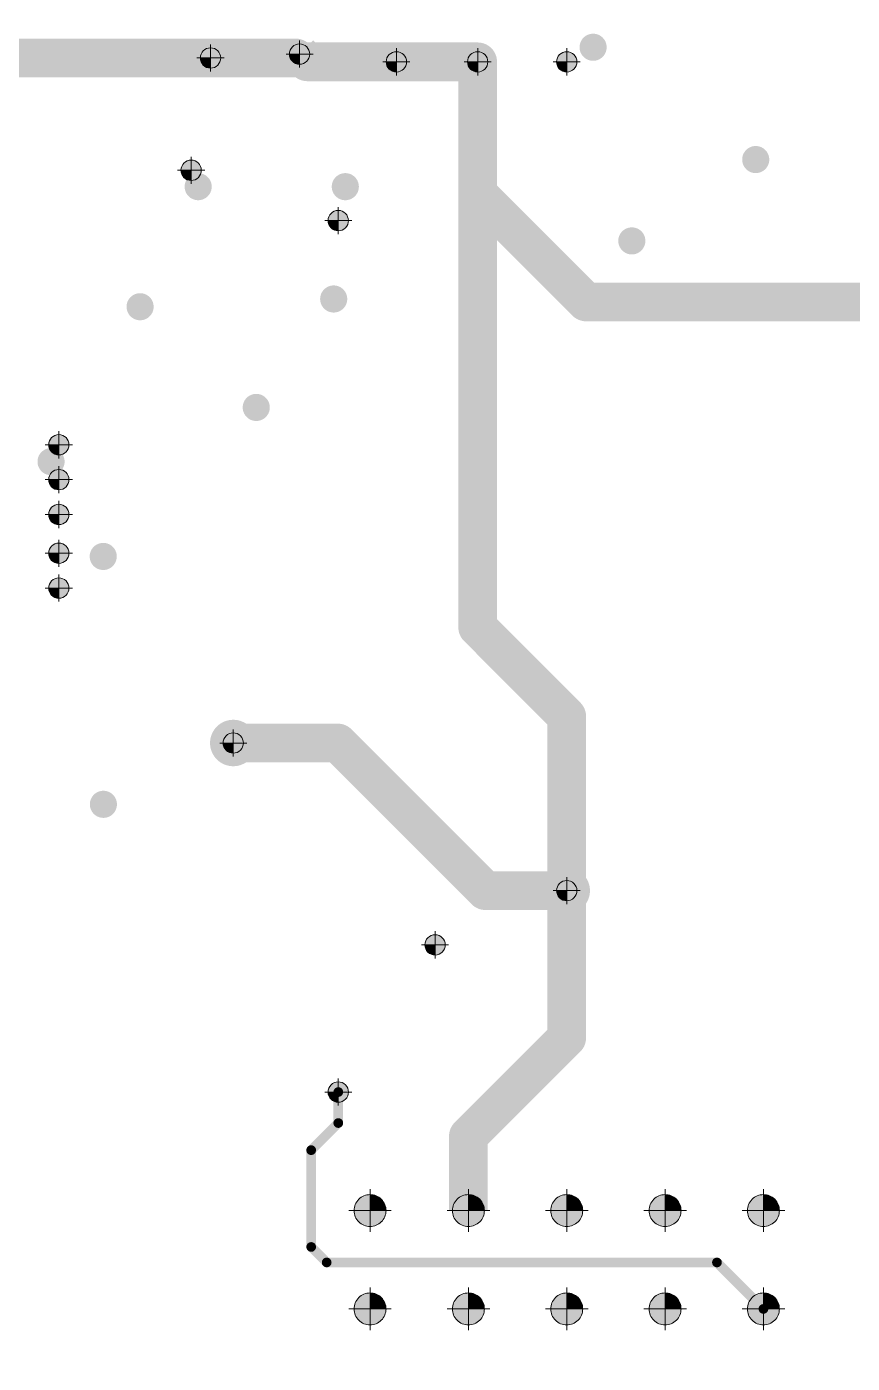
# Model space of a CAD drawing. Header units: millimetres. Extents: x 1557 to 2774, y 1107 to 1474.
# Drawn here: x 2187.36 to 2208.68, y 1337.79 to 1372.3 of the extents above; entities that cross this region are included whole.
import ezdxf

# ---------------------------------------------------------------- set-up
doc = ezdxf.new("R2010")
doc.units = ezdxf.units.MM
for name, color, linetype in [('Mechanical13', 56, 'Continuous'), ('MidLayer1', 16, 'Continuous'), ('PDF _Геометрия', 7, 'Continuous'), ('PDF _Сплошная заливка', 7, 'Continuous'), ('ViaHoleLayer', 16, 'Continuous')]:
    doc.layers.add(name, color=color, linetype=linetype)

msp = doc.modelspace()

# ---------------------------------------------------------------- hatches: boundary and pattern name
at = {"layer": 'PDF _Сплошная заливка', "true_color": 0xf5f5f5}
h = msp.add_hatch(color=7, dxfattribs=at)
h.dxf.hatch_style = 1
h.paths.add_polyline_path([(2163.067944264522, 1406.194676906658), (2162.805476962349, 1406.194676906658), (2162.805476962349, 1405.932209604553, 0.4143145161782934)])
h.paths.add_polyline_path([(2162.805476962349, 1406.457144208809), (2162.805476962349, 1406.194676906658), (2163.067944264522, 1406.194676906658, 0.4143145161453508)])
h.paths.add_polyline_path([(2162.805476962349, 1406.457144208809, 0.4143145159939858), (2162.543009660175, 1406.194676906658), (2162.805476962349, 1406.194676906658)])
h.paths.add_polyline_path([(2171.205488967582, 1407.85697228984, 0.4143145162007099), (2170.943021665394, 1407.594504987663), (2171.205488967582, 1407.594504987663)])
h.paths.add_polyline_path([(2171.205488967582, 1407.85697228984), (2171.205488967582, 1407.594504987663), (2171.467956269756, 1407.594504987663, 0.414314515925784)])
h.paths.add_polyline_path([(2171.467956269756, 1407.594504987663), (2171.205488967582, 1407.594504987663), (2171.205488967582, 1407.332037685514, 0.4143145159641667)])
h.paths.add_polyline_path([(2182.305668621715, 1408.45725406), (2182.305668621715, 1408.194433979137), (2182.568135923889, 1408.194433979137, 0.4140361066713306)])
h.paths.add_polyline_path([(2182.305668621715, 1408.45725406, 0.4140361064556106), (2182.043201319578, 1408.194433979137), (2182.305668621715, 1408.194433979137)])
h.paths.add_polyline_path([(2182.568135923889, 1408.194433979137), (2182.305668621715, 1408.194433979137), (2182.305668621715, 1407.931966676934, 0.4143145161188053)])
h.paths.add_polyline_path([(2191.205567948411, 1381.257063743069, 0.4143145160073847), (2190.943100646215, 1380.994596440866), (2191.205567948411, 1380.994596440866)])
h.paths.add_polyline_path([(2191.205567948411, 1381.257063743069), (2191.205567948411, 1380.994596440866), (2191.468035250577, 1380.994596440866, 0.4143145162440775)])
h.paths.add_polyline_path([(2191.468035250577, 1380.994596440866), (2191.205567948411, 1380.994596440866), (2191.205567948411, 1380.732129138681, 0.4143145161385547)])
h.paths.add_polyline_path([(2189.805742336852, 1380.657142512746, 0.414314516295859), (2189.543275034656, 1380.394675210528), (2189.805742336852, 1380.394675210528)])
h.paths.add_polyline_path([(2189.805742336852, 1380.657142512746), (2189.805742336852, 1380.394675210528), (2190.068209639026, 1380.394675210528, 0.4143145162657374)])
h.paths.add_polyline_path([(2190.068209639026, 1380.394675210528), (2189.805742336852, 1380.394675210528), (2189.805742336852, 1380.131855129746, 0.4140361063894542)])
h.paths.add_polyline_path([(2188.368169411682, 1380.99459538253), (2188.105702109523, 1380.99459538253), (2188.105702109523, 1380.732128080408, 0.4143145160152931)])
h.paths.add_polyline_path([(2188.105702109523, 1381.257062684744), (2188.105702109523, 1380.99459538253), (2188.368169411682, 1380.99459538253, 0.4143145162635712)])
h.paths.add_polyline_path([(2188.105702109523, 1381.257062684744, 0.4143145159817456), (2187.843234807371, 1380.99459538253), (2188.105702109523, 1380.99459538253)])
h.paths.add_polyline_path([(2184.768063472687, 1379.394434899797), (2184.505596170527, 1379.394434899797), (2184.505596170527, 1379.131967597584, 0.4143145160571014)])
h.paths.add_polyline_path([(2184.505596170527, 1379.656902201989), (2184.505596170527, 1379.394434899797), (2184.768063472687, 1379.394434899797, 0.4143145160438534)])
h.paths.add_polyline_path([(2184.505596170527, 1379.656902201989, 0.4143145163166619), (2184.243128868332, 1379.394434899797), (2184.505596170527, 1379.394434899797)])
h.paths.add_polyline_path([(2184.805810786312, 1381.306968161056), (2184.805810786312, 1381.044500858915), (2185.068278088471, 1381.044500858915, 0.4143145161126098)])
h.paths.add_polyline_path([(2184.805810786312, 1381.306968161056, 0.4140361066578205), (2184.54299070547, 1381.044500858915), (2184.805810786312, 1381.044500858915)])
h.paths.add_polyline_path([(2185.068278088471, 1381.044500858915), (2184.805810786312, 1381.044500858915), (2184.805810786312, 1380.782033556869, 0.4143145159523798)])
h.paths.add_polyline_path([(2184.605785301994, 1382.75704920543), (2184.605785301994, 1382.494581903267), (2184.868252604168, 1382.494581903267, 0.4143145160363984)])
h.paths.add_polyline_path([(2184.605785301994, 1382.75704920543, 0.4143145162213095), (2184.343317999923, 1382.494581903267), (2184.605785301994, 1382.494581903267)])
h.paths.add_polyline_path([(2184.868252604168, 1382.494581903267), (2184.605785301994, 1382.494581903267), (2184.605785301994, 1382.232114601104, 0.4143145161191581)])
h.paths.add_polyline_path([(2184.405759817684, 1386.356961116175), (2184.405759817684, 1386.094493814012), (2184.668227119851, 1386.094493814012, 0.4143145159719741)])
h.paths.add_polyline_path([(2184.405759817684, 1386.356961116175, 0.4143145162208565), (2184.143292515525, 1386.094493814012), (2184.405759817684, 1386.094493814012)])
h.paths.add_polyline_path([(2184.668227119851, 1386.094493814012), (2184.405759817684, 1386.094493814012), (2184.405759817684, 1385.832026511915, 0.414314516152352)])
h.paths.add_polyline_path([(2182.805555943185, 1387.357192254702, 0.4140361065096199), (2182.543088641033, 1387.094372173861), (2182.805555943185, 1387.094372173861)])
h.paths.add_polyline_path([(2182.805555943185, 1387.357192254702), (2182.805555943185, 1387.094372173861), (2183.068023245344, 1387.094372173861, 0.4140361064194982)])
h.paths.add_polyline_path([(2183.068023245344, 1387.094372173861), (2182.805555943185, 1387.094372173861), (2182.805555943185, 1386.831904871683, 0.4138105735769094)])
h.paths.add_polyline_path([(2181.868223118102, 1384.994451369976), (2181.605755815943, 1384.994451369976), (2181.605755815943, 1384.731984067824, 0.4143145162915272)])
h.paths.add_polyline_path([(2181.605755815943, 1385.256918672143), (2181.605755815943, 1384.994451369976), (2181.868223118102, 1384.994451369976, 0.4143145162286138)])
h.paths.add_polyline_path([(2181.605755815943, 1385.256918672143, 0.4143145162399471), (2181.343288513805, 1384.994451369976), (2181.605755815943, 1384.994451369976)])
h.paths.add_polyline_path([(2179.955810154333, 1384.306951080386), (2179.955810154333, 1384.044483778194), (2180.218277456499, 1384.044483778194, 0.4138105734341527)])
h.paths.add_polyline_path([(2179.955810154333, 1384.306951080386, 0.4140361064449816), (2179.692990073477, 1384.044483778194), (2179.955810154333, 1384.044483778194)])
h.paths.add_polyline_path([(2180.218277456499, 1384.044483778194), (2179.955810154333, 1384.044483778194), (2179.955810154333, 1383.782016475998, 0.4138105735737928)])
h.paths.add_polyline_path([(2178.668168147733, 1387.994439933706), (2178.405700845574, 1387.994439933706), (2178.405700845574, 1387.731972631551, 0.4143145160474299)])
h.paths.add_polyline_path([(2178.405700845574, 1388.256907235807), (2178.405700845574, 1387.994439933706), (2178.668168147733, 1387.994439933706, 0.4143145160530207)])
h.paths.add_polyline_path([(2178.405700845574, 1388.256907235807, 0.4143145161103427), (2178.1432335434, 1387.994439933706), (2178.405700845574, 1387.994439933706)])
h.paths.add_polyline_path([(2176.068189630308, 1386.294468850982), (2175.805722328148, 1386.294468850982), (2175.805722328148, 1386.032001548826, 0.4143145161012762)])
h.paths.add_polyline_path([(2175.805722328148, 1386.556936153137), (2175.805722328148, 1386.294468850982), (2176.068189630308, 1386.294468850982, 0.414314515917926)])
h.paths.add_polyline_path([(2175.805722328148, 1386.556936153137, 0.4143145161406156), (2175.543255025895, 1386.294468850982), (2175.805722328148, 1386.294468850982)])
h.paths.add_polyline_path([(2175.805722328148, 1385.656873685002, 0.4143145162124949), (2175.543255025924, 1385.394406382809), (2175.805722328148, 1385.394406382809)])
h.paths.add_polyline_path([(2175.805722328148, 1385.656873685002), (2175.805722328148, 1385.394406382809), (2176.068189630308, 1385.394406382809, 0.4143145159898055)])
h.paths.add_polyline_path([(2176.068189630308, 1385.394406382809), (2175.805722328148, 1385.394406382809), (2175.805722328148, 1385.131939080577, 0.4143145162918798)])
h.paths.add_polyline_path([(2176.068189630308, 1384.494691401595), (2175.805722328148, 1384.494691401595), (2175.805722328148, 1384.231871320787, 0.4140361064744309)])
h.paths.add_polyline_path([(2175.805722328148, 1384.757158703787), (2175.805722328148, 1384.494691401595), (2176.068189630308, 1384.494691401595, 0.4138105736383851)])
h.paths.add_polyline_path([(2175.805722328148, 1384.757158703787, 0.4138105736728677), (2175.543255025997, 1384.494691401595), (2175.805722328148, 1384.494691401595)])
h.paths.add_polyline_path([(2176.068189630308, 1383.594623994528), (2175.805722328148, 1383.594623994528), (2175.805722328148, 1383.332156692358, 0.4143145161516976)])
h.paths.add_polyline_path([(2175.805722328148, 1383.857091296695), (2175.805722328148, 1383.594623994528), (2176.068189630308, 1383.594623994528, 0.4143145161872592)])
h.paths.add_polyline_path([(2175.805722328148, 1383.857091296695, 0.4143145162217128), (2175.543255025975, 1383.594623994528), (2175.805722328148, 1383.594623994528)])
h.paths.add_polyline_path([(2192.367973540667, 1371.494278465957), (2192.105506238508, 1371.494278465957), (2192.105506238508, 1371.231811163742, 0.4143145159431113)])
h.paths.add_polyline_path([(2192.105506238508, 1371.756745768141), (2192.105506238508, 1371.494278465957), (2192.367973540667, 1371.494278465957, 0.4143145161639881)])
h.paths.add_polyline_path([(2192.105506238508, 1371.756745768141, 0.4143145160537259), (2191.843038936334, 1371.494278465957), (2192.105506238508, 1371.494278465957)])
h.paths.add_polyline_path([(2194.40562291878, 1371.857159266749, 0.4140361066051746), (2194.143155616606, 1371.59433918601), (2194.40562291878, 1371.59433918601)])
h.paths.add_polyline_path([(2194.40562291878, 1371.857159266749), (2194.40562291878, 1371.59433918601), (2194.668090220946, 1371.59433918601, 0.4140361065116345)])
h.paths.add_polyline_path([(2194.668090220946, 1371.59433918601), (2194.40562291878, 1371.59433918601), (2194.40562291878, 1371.331871883927, 0.4138105736144621)])
h.paths.add_polyline_path([(2199.005856279338, 1371.656836742837), (2199.005856279338, 1371.394369440721), (2199.268323581497, 1371.394369440721, 0.4138105736229028)])
h.paths.add_polyline_path([(2199.005856279338, 1371.656836742837, 0.4140361065574474), (2198.743036198542, 1371.394369440721), (2199.005856279338, 1371.394369440721)])
h.paths.add_polyline_path([(2199.268323581497, 1371.394369440721), (2199.005856279338, 1371.394369440721), (2199.005856279338, 1371.131902138548, 0.4138105737494737)])
h.paths.add_polyline_path([(2186.705523719326, 1366.257131154939, 0.4140361065414498), (2186.443056417174, 1365.994311074138), (2186.705523719326, 1365.994311074138)])
h.paths.add_polyline_path([(2186.705523719326, 1366.257131154939), (2186.705523719326, 1365.994311074138), (2186.9679910215, 1365.994311074138, 0.4140361063449201)])
h.paths.add_polyline_path([(2186.9679910215, 1365.994311074138), (2186.705523719326, 1365.994311074138), (2186.705523719326, 1365.731843771942, 0.413810573930181)])
h.paths.add_polyline_path([(2200.205656406581, 1380.657139690522), (2200.205656406581, 1380.394672388297), (2200.468123708754, 1380.394672388297, 0.4143145162374789)])
h.paths.add_polyline_path([(2200.205656406581, 1380.657139690522, 0.414314516018718), (2199.943189104407, 1380.394672388297), (2200.205656406581, 1380.394672388297)])
h.paths.add_polyline_path([(2200.468123708754, 1380.394672388297), (2200.205656406581, 1380.394672388297), (2200.205656406581, 1380.131852307481, 0.4140361064201334)])
h.paths.add_polyline_path([(2196.405524983275, 1380.356991044252, 0.4138105737003637), (2196.143057681145, 1380.094523742118), (2196.405524983275, 1380.094523742118)])
h.paths.add_polyline_path([(2196.405524983275, 1380.356991044252), (2196.405524983275, 1380.094523742118), (2196.668345064073, 1380.094523742118, 0.4140361067285753)])
h.paths.add_polyline_path([(2196.668345064073, 1380.094523742118), (2196.405524983275, 1380.094523742118), (2196.405524983275, 1379.83205643997, 0.414036106303966)])
h.paths.add_polyline_path([(2203.005660408323, 1380.456773774853, 0.4143145162670892), (2202.743193106215, 1380.194306472603), (2203.005660408323, 1380.194306472603)])
h.paths.add_polyline_path([(2203.005660408323, 1380.456773774853), (2203.005660408323, 1380.194306472603), (2203.268480489121, 1380.194306472603, 0.4140361066303627)])
h.paths.add_polyline_path([(2203.268480489121, 1380.194306472603), (2203.005660408323, 1380.194306472603), (2203.005660408323, 1379.931839170396, 0.414036106719437)])
h.paths.add_polyline_path([(2203.668178679109, 1381.59448697946), (2203.40571137695, 1381.59448697946), (2203.40571137695, 1381.331666898627, 0.4140361065130878)])
h.paths.add_polyline_path([(2203.40571137695, 1381.856954281616), (2203.40571137695, 1381.59448697946), (2203.668178679109, 1381.59448697946, 0.4143145162466969)])
h.paths.add_polyline_path([(2203.40571137695, 1381.856954281616, 0.4143145161581951), (2203.143244074783, 1381.59448697946), (2203.40571137695, 1381.59448697946)])
h.paths.add_polyline_path([(2205.00591525145, 1381.656974658578, 0.4140361065888485), (2204.743447949239, 1381.39415457774), (2205.00591525145, 1381.39415457774)])
h.paths.add_polyline_path([(2205.00591525145, 1381.656974658578), (2205.00591525145, 1381.39415457774), (2205.268382553609, 1381.39415457774, 0.4140361064654579)])
h.paths.add_polyline_path([(2205.268382553609, 1381.39415457774), (2205.00591525145, 1381.39415457774), (2205.00591525145, 1381.131687275628, 0.4138105737836125)])
h.paths.add_polyline_path([(2206.355646297268, 1380.806856119704, 0.4143145161069174), (2206.093178995153, 1380.544388817464), (2206.355646297268, 1380.544388817464)])
h.paths.add_polyline_path([(2206.355646297268, 1380.806856119704), (2206.355646297268, 1380.544388817464), (2206.618113599435, 1380.544388817464, 0.4143145160450619)])
h.paths.add_polyline_path([(2206.618113599435, 1380.544388817464), (2206.355646297268, 1380.544388817464), (2206.355646297268, 1380.281921515349, 0.4143145161314987)])
h.paths.add_polyline_path([(2207.10530089015, 1379.556817140236, 0.4138105737350976), (2206.842833587999, 1379.294349838022), (2207.10530089015, 1379.294349838022)])
h.paths.add_polyline_path([(2207.10530089015, 1379.556817140236), (2207.10530089015, 1379.294349838022), (2207.368120970948, 1379.294349838022, 0.4140361065355619)])
h.paths.add_polyline_path([(2207.368120970948, 1379.294349838022), (2207.10530089015, 1379.294349838022), (2207.10530089015, 1379.031882535866, 0.4140361066992561)])
h.paths.add_polyline_path([(2208.468084745346, 1374.494505508051), (2208.20561744318, 1374.494505508051), (2208.20561744318, 1374.232038205877, 0.4143145161691765)])
h.paths.add_polyline_path([(2208.20561744318, 1374.756972810191), (2208.20561744318, 1374.494505508051), (2208.468084745346, 1374.494505508051, 0.4143145161299412)])
h.paths.add_polyline_path([(2208.20561744318, 1374.756972810191, 0.4143145161493297), (2207.943150141043, 1374.494505508051), (2208.20561744318, 1374.494505508051)])
h.paths.add_polyline_path([(2206.405740862994, 1374.956947494426, 0.4143145162615562), (2206.143273560915, 1374.694480192241), (2206.405740862994, 1374.694480192241)])
h.paths.add_polyline_path([(2206.405740862994, 1374.956947494426), (2206.405740862994, 1374.694480192241), (2206.668208165168, 1374.694480192241, 0.4143145162270018)])
h.paths.add_polyline_path([(2206.668208165168, 1374.694480192241), (2206.405740862994, 1374.694480192241), (2206.405740862994, 1374.43201289014, 0.4143145161652975)])
h.paths.add_polyline_path([(2204.555769717083, 1374.907046956881), (2204.555769717083, 1374.644579654751), (2204.818237019249, 1374.644579654751, 0.4143145161469626)])
h.paths.add_polyline_path([(2204.555769717083, 1374.907046956881, 0.4143145160874237), (2204.293302414828, 1374.644579654751), (2204.555769717083, 1374.644579654751)])
h.paths.add_polyline_path([(2204.818237019249, 1374.644579654751), (2204.555769717083, 1374.644579654751), (2204.555769717083, 1374.382112352548, 0.4143145162862383)])
h.paths.add_polyline_path([(2212.168379815816, 1374.29453082386), (2211.905559735019, 1374.29453082386), (2211.905559735019, 1374.032063521744, 0.4140361066499366)])
h.paths.add_polyline_path([(2211.905559735019, 1374.556998126019), (2211.905559735019, 1374.29453082386), (2212.168379815816, 1374.29453082386, 0.4140361063217318)])
h.paths.add_polyline_path([(2211.905559735019, 1374.556998126019, 0.4138105737451508), (2211.643092432889, 1374.29453082386), (2211.905559735019, 1374.29453082386)])
h.paths.add_polyline_path([(2216.368209429111, 1374.894450995865), (2216.105742126944, 1374.894450995865), (2216.105742126944, 1374.631983693742, 0.414314516135327)])
h.paths.add_polyline_path([(2216.105742126944, 1375.156918298072), (2216.105742126944, 1374.894450995865), (2216.368209429111, 1374.894450995865, 0.4143145160675783)])
h.paths.add_polyline_path([(2216.105742126944, 1375.156918298072, 0.4143145160498977), (2215.843274824771, 1374.894450995865), (2216.105742126944, 1374.894450995865)])
h.paths.add_polyline_path([(2223.305601226304, 1376.256965680966, 0.4143145161541151), (2223.043133924181, 1375.9944983788), (2223.305601226304, 1375.9944983788)])
h.paths.add_polyline_path([(2223.305601226304, 1376.256965680966), (2223.305601226304, 1375.9944983788), (2223.568421307102, 1375.9944983788, 0.4140361064908767)])
h.paths.add_polyline_path([(2223.568421307102, 1375.9944983788), (2223.305601226304, 1375.9944983788), (2223.305601226304, 1375.73203107667, 0.4140361065225919)])
h.paths.add_polyline_path([(2206.205715378692, 1394.756903976841, 0.4143145160803721), (2205.94324807646, 1394.494436674624), (2206.205715378692, 1394.494436674624)])
h.paths.add_polyline_path([(2206.205715378692, 1394.756903976841), (2206.205715378692, 1394.494436674624), (2206.468182680851, 1394.494436674624, 0.414314516202723)])
h.paths.add_polyline_path([(2206.468182680851, 1394.494436674624), (2206.205715378692, 1394.494436674624), (2206.205715378692, 1394.231969372436, 0.4143145162069038)])
h.paths.add_polyline_path([(2205.105751604293, 1393.057025674867, 0.4143145160824371), (2204.843284302083, 1392.794558372682), (2205.105751604293, 1392.794558372682)])
h.paths.add_polyline_path([(2205.105751604293, 1393.057025674867), (2205.105751604293, 1392.794558372682), (2205.368218906452, 1392.794558372682, 0.4143145161237918)])
h.paths.add_polyline_path([(2205.368218906452, 1392.794558372682), (2205.105751604293, 1392.794558372682), (2205.105751604293, 1392.532091070531, 0.4143145161027872)])
h.paths.add_polyline_path([(2205.768269875079, 1391.294567971379), (2205.505802572919, 1391.294567971379), (2205.505802572919, 1391.032100669242, 0.4143145163138917)])
h.paths.add_polyline_path([(2205.505802572919, 1391.557035273454), (2205.505802572919, 1391.294567971379), (2205.768269875079, 1391.294567971379, 0.4143145161951678)])
h.paths.add_polyline_path([(2205.505802572919, 1391.557035273454, 0.4143145160074351), (2205.243335270775, 1391.294567971379), (2205.505802572919, 1391.294567971379)])
h.paths.add_polyline_path([(2205.605638925756, 1389.356956029962, 0.4143145162250879), (2205.343171623553, 1389.094488727762), (2205.605638925756, 1389.094488727762)])
h.paths.add_polyline_path([(2205.605638925756, 1389.356956029962), (2205.605638925756, 1389.094488727762), (2205.868106227922, 1389.094488727762, 0.4143145160127746)])
h.paths.add_polyline_path([(2205.868106227922, 1389.094488727762), (2205.605638925756, 1389.094488727762), (2205.605638925756, 1388.832021425537, 0.4143145162824681)])
h.paths.add_polyline_path([(2205.505802572919, 1387.156871494587, 0.4143145162671977), (2205.243335270753, 1386.894404192465), (2205.505802572919, 1386.894404192465)])
h.paths.add_polyline_path([(2205.505802572919, 1387.156871494587), (2205.505802572919, 1386.894404192465), (2205.768269875079, 1386.894404192465, 0.4143145162665936)])
h.paths.add_polyline_path([(2205.768269875079, 1386.894404192465), (2205.505802572919, 1386.894404192465), (2205.505802572919, 1386.631936890251, 0.414314516106313)])
h.paths.add_polyline_path([(2206.405740862994, 1384.757165053818, 0.4138105734832128), (2206.143273560871, 1384.494697751607), (2206.405740862994, 1384.494697751607)])
h.paths.add_polyline_path([(2206.405740862994, 1384.757165053818), (2206.405740862994, 1384.494697751607), (2206.668208165168, 1384.494697751607, 0.4138105736366761)])
h.paths.add_polyline_path([(2206.668208165168, 1384.494697751607), (2206.405740862994, 1384.494697751607), (2206.405740862994, 1384.231877670741, 0.4140361065884645)])
h.paths.add_polyline_path([(2200.968363808841, 1404.49471041005), (2200.705543728043, 1404.49471041005), (2200.705543728043, 1404.232243108, 0.4140361062471906)])
h.paths.add_polyline_path([(2200.705543728043, 1404.757177712213), (2200.705543728043, 1404.49471041005), (2200.968363808841, 1404.49471041005, 0.4140361069679717)])
h.paths.add_polyline_path([(2200.705543728043, 1404.757177712213, 0.4143145161756234), (2200.443076425804, 1404.49471041005), (2200.705543728043, 1404.49471041005)])
h.paths.add_polyline_path([(2206.798383480366, 1339.194422198691), (2206.385632480985, 1339.194422198691), (2206.385632480985, 1338.782023977937, 0.4142795420006267)])
h.paths.add_polyline_path([(2206.385632480985, 1339.194422198691), (2205.973234260227, 1339.194422198691, 0.4144568005956653), (2206.385632480985, 1338.782023977937)])
h.paths.add_polyline_path([(2206.385632480985, 1339.606820419426, 0.4144568006233478), (2205.973234260227, 1339.194422198691), (2206.385632480985, 1339.194422198691)])
h.paths.add_polyline_path([(2206.798383480366, 1341.734428348693), (2206.385632480985, 1341.734428348693), (2206.385632480985, 1341.322030127939, 0.4142795419835161)])
h.paths.add_polyline_path([(2206.385632480985, 1341.734428348693), (2205.97323426022, 1341.734428348693, 0.4144568008033954), (2206.385632480985, 1341.322030127939)])
h.paths.add_polyline_path([(2206.385632480985, 1342.146826569432, 0.4144568006801236), (2205.97323426022, 1341.734428348693), (2206.385632480985, 1341.734428348693)])
h.paths.add_polyline_path([(2204.258377330352, 1341.734428348693), (2203.845626330986, 1341.734428348693), (2203.845626330986, 1341.322030127958, 0.4142795421205959)])
h.paths.add_polyline_path([(2203.845626330986, 1341.734428348693), (2203.433228110243, 1341.734428348693, 0.4144568006438129), (2203.845626330986, 1341.322030127958)])
h.paths.add_polyline_path([(2203.845626330986, 1342.146826569462, 0.4144568007462985), (2203.433228110243, 1341.734428348693), (2203.845626330986, 1341.734428348693)])
h.paths.add_polyline_path([(2203.845626330986, 1339.194422198691), (2203.433228110243, 1339.194422198691, 0.4144568007016798), (2203.845626330986, 1338.782023977933)])
h.paths.add_polyline_path([(2203.845626330986, 1339.606820419412, 0.4144568007292013), (2203.433228110243, 1339.194422198691), (2203.845626330986, 1339.194422198691)])
h.paths.add_polyline_path([(2204.258377330352, 1339.194422198691), (2203.845626330986, 1339.194422198691), (2203.845626330986, 1338.782023977933, 0.414279542061594)])
h.paths.add_polyline_path([(2201.718371180354, 1339.194422198691), (2201.30562018098, 1339.194422198691), (2201.30562018098, 1338.782023977948, 0.4142795420499978)])
h.paths.add_polyline_path([(2201.30562018098, 1339.194422198691), (2200.893221960267, 1339.194422198691, 0.4144568007394983), (2201.30562018098, 1338.782023977948)])
h.paths.add_polyline_path([(2201.30562018098, 1339.606820419441, 0.414456800690645), (2200.893221960267, 1339.194422198691), (2201.30562018098, 1339.194422198691)])
h.paths.add_polyline_path([(2201.30562018098, 1342.146826569421, 0.4144568005950555), (2200.893221960245, 1341.734428348693), (2201.30562018098, 1341.734428348693)])
h.paths.add_polyline_path([(2201.30562018098, 1341.734428348693), (2200.893221960245, 1341.734428348693, 0.4144568006419522), (2201.30562018098, 1341.322030127954)])
h.paths.add_polyline_path([(2201.718371180354, 1341.734428348693), (2201.30562018098, 1341.734428348693), (2201.30562018098, 1341.322030127954, 0.4142795419526963)])
h.paths.add_polyline_path([(2198.765614030981, 1342.146826569421, 0.4144568006308263), (2198.35321581026, 1341.734428348693), (2198.765614030981, 1341.734428348693)])
h.paths.add_polyline_path([(2198.765614030981, 1341.734428348693), (2198.35321581026, 1341.734428348693, 0.4144568007541255), (2198.765614030981, 1341.322030127899)])
h.paths.add_polyline_path([(2199.178365030355, 1341.734428348693), (2198.765614030981, 1341.734428348693), (2198.765614030981, 1341.322030127899, 0.4142795420692323)])
h.paths.add_polyline_path([(2196.638358880364, 1341.734428348693), (2196.225607880982, 1341.734428348693), (2196.225607880982, 1341.322030127965, 0.4142795419945077)])
h.paths.add_polyline_path([(2196.225607880982, 1341.734428348693), (2195.813209660283, 1341.734428348693, 0.4144568007119441), (2196.225607880982, 1341.322030127965)])
h.paths.add_polyline_path([(2196.225607880982, 1342.146826569436, 0.414456800741166), (2195.813209660283, 1341.734428348693), (2196.225607880982, 1341.734428348693)])
h.paths.add_polyline_path([(2196.225607880982, 1339.606820419412, 0.4144568007605728), (2195.813209660261, 1339.194422198691), (2196.225607880982, 1339.194422198691)])
h.paths.add_polyline_path([(2196.225607880982, 1339.194422198691), (2195.813209660261, 1339.194422198691, 0.414456800656772), (2196.225607880982, 1338.782023977955)])
h.paths.add_polyline_path([(2196.638358880364, 1339.194422198691), (2196.225607880982, 1339.194422198691), (2196.225607880982, 1338.782023977955, 0.4142795420919418)])
h.paths.add_polyline_path([(2198.765614030981, 1339.606820419433, 0.4144568007266672), (2198.353215810274, 1339.194422198691), (2198.765614030981, 1339.194422198691)])
h.paths.add_polyline_path([(2198.765614030981, 1339.194422198691), (2198.353215810274, 1339.194422198691, 0.4144568006990811), (2198.765614030981, 1338.782023977984)])
h.paths.add_polyline_path([(2199.178365030355, 1339.194422198691), (2198.765614030981, 1339.194422198691), (2198.765614030981, 1338.782023977984, 0.4142795420141573)])
h.paths.add_polyline_path([(2195.668217642517, 1344.794449252227), (2195.405750340343, 1344.794449252227), (2195.405750340343, 1344.531981950039, 0.4143145160615337)])
h.paths.add_polyline_path([(2195.405750340343, 1345.056916554357), (2195.405750340343, 1344.794449252227), (2195.668217642517, 1344.794449252227, 0.4143145161433357)])
h.paths.add_polyline_path([(2201.30562018098, 1350.256978717296), (2201.30562018098, 1349.994511415122), (2201.568087483154, 1349.994511415122, 0.4143145161467613)])
h.paths.add_polyline_path([(2201.30562018098, 1350.256978717296, 0.4143145162060978), (2201.043152878836, 1349.994511415122), (2201.30562018098, 1349.994511415122)])
h.paths.add_polyline_path([(2201.568087483154, 1349.994511415122), (2201.30562018098, 1349.994511415122), (2201.30562018098, 1349.732044112974, 0.4143145162157693)])
h = msp.add_hatch(color=7, dxfattribs=at)
h.dxf.hatch_style = 1
h.paths.add_polyline_path([(2149.030882499456, 1373.082208466241), (2149.030882499456, 1372.819741164134), (2149.293349801615, 1372.819741164134, 0.4143145163207423)])
h.paths.add_polyline_path([(2149.030882499456, 1373.082208466241, 0.4143145161265622), (2148.768415197283, 1372.819741164134), (2149.030882499456, 1372.819741164134)])
h.paths.add_polyline_path([(2149.293349801615, 1372.819741164134), (2149.030882499456, 1372.819741164134), (2149.030882499456, 1372.557273861934, 0.4143145160590657)])
h.paths.add_polyline_path([(2149.655653456625, 1360.507045124224, 0.414314516093015), (2149.393186154437, 1360.244577822021), (2149.655653456625, 1360.244577822021)])
h.paths.add_polyline_path([(2149.655653456625, 1360.507045124224), (2149.655653456625, 1360.244577822021), (2149.918120758799, 1360.244577822021, 0.4143145161842875)])
h.paths.add_polyline_path([(2149.918120758799, 1360.244577822021), (2149.655653456625, 1360.244577822021), (2149.655653456625, 1359.982110519851, 0.4143145163857711)])
h.paths.add_polyline_path([(2195.668217642517, 1344.794449252227), (2195.405750340343, 1344.794449252227), (2195.405750340343, 1344.531981950039, 0.4143145160615337)])
h.paths.add_polyline_path([(2195.405750340343, 1345.056916554357), (2195.405750340343, 1344.794449252227), (2195.668217642517, 1344.794449252227, 0.4143145161433357)])
h.paths.add_polyline_path([(2195.405750340343, 1345.056916554357, 0.414314516268759), (2195.143283038096, 1344.794449252227), (2195.405750340343, 1344.794449252227)])
h.paths.add_polyline_path([(2197.905539726301, 1348.85679856318), (2197.905539726301, 1348.594331261036), (2198.168359807099, 1348.594331261036, 0.4140361066835825)])
h.paths.add_polyline_path([(2197.905539726301, 1348.85679856318, 0.4143145160649083), (2197.643072424127, 1348.594331261036), (2197.905539726301, 1348.594331261036)])
h.paths.add_polyline_path([(2198.168359807099, 1348.594331261036), (2197.905539726301, 1348.594331261036), (2197.905539726301, 1348.331863958909, 0.4140361064541282)])
h.paths.add_polyline_path([(2183.905519717584, 1355.556863121836, 0.4143145161306927), (2183.643052415418, 1355.294395819706), (2183.905519717584, 1355.294395819706)])
h.paths.add_polyline_path([(2183.905519717584, 1355.556863121836), (2183.905519717584, 1355.294395819706), (2184.167987019758, 1355.294395819706, 0.4143145161734575)])
h.paths.add_polyline_path([(2184.167987019758, 1355.294395819706), (2183.905519717584, 1355.294395819706), (2183.905519717584, 1355.031928517514, 0.4143145162105729)])
h.paths.add_polyline_path([(2188.188252309389, 1358.069377233089, 0.4143145161485742), (2187.92578500715, 1357.806909930919), (2188.188252309389, 1357.806909930919)])
h.paths.add_polyline_path([(2188.188252309389, 1358.069377233089), (2188.188252309389, 1357.806909930919), (2188.450719611556, 1357.806909930919, 0.4143145161051547)])
h.paths.add_polyline_path([(2188.450719611556, 1357.806909930919), (2188.188252309389, 1357.806909930919), (2188.188252309389, 1357.544442628767, 0.4143145161885687)])
h.paths.add_polyline_path([(2188.188252309389, 1358.969439348424), (2188.188252309389, 1358.706619267678), (2188.450719611556, 1358.706619267678, 0.4140361065619598)])
h.paths.add_polyline_path([(2188.188252309389, 1358.969439348424, 0.4140361064174634), (2187.925785007172, 1358.706619267678), (2188.188252309389, 1358.706619267678)])
h.paths.add_polyline_path([(2188.450719611556, 1358.706619267678), (2188.188252309389, 1358.706619267678), (2188.188252309389, 1358.444151965515, 0.4138105735429293)])
h.paths.add_polyline_path([(2188.188252309389, 1359.969318061044), (2188.188252309389, 1359.70685075894), (2188.450719611556, 1359.70685075894, 0.4143145161783438)])
h.paths.add_polyline_path([(2188.188252309389, 1359.969318061044, 0.4143145162217633), (2187.92578500723, 1359.70685075894), (2188.188252309389, 1359.70685075894)])
h.paths.add_polyline_path([(2188.450719611556, 1359.70685075894), (2188.188252309389, 1359.70685075894), (2188.188252309389, 1359.444383456726, 0.4143145161153374)])
h.paths.add_polyline_path([(2188.450719611556, 1360.606918518785), (2188.188252309389, 1360.606918518785), (2188.188252309389, 1360.344451216586, 0.414314515956258)])
h.paths.add_polyline_path([(2188.188252309389, 1360.869385820984), (2188.188252309389, 1360.606918518785), (2188.450719611556, 1360.606918518785, 0.4143145159884453)])
h.paths.add_polyline_path([(2188.188252309389, 1360.869385820984, 0.4143145162200505), (2187.925785007252, 1360.606918518785), (2188.188252309389, 1360.606918518785)])
h.paths.add_polyline_path([(2188.188252309389, 1361.769453228041), (2188.188252309389, 1361.506633147221), (2188.450719611556, 1361.506633147221, 0.4140361065718626)])
h.paths.add_polyline_path([(2188.188252309389, 1361.769453228041, 0.4140361064274161), (2187.925785007237, 1361.506633147221), (2188.188252309389, 1361.506633147221)])
h.paths.add_polyline_path([(2188.450719611556, 1361.506633147221), (2188.188252309389, 1361.506633147221), (2188.188252309389, 1361.24416584504, 0.4138105736509514)])
h.paths.add_polyline_path([(2195.405750340343, 1367.557153574898, 0.4140361064968998), (2195.143283038257, 1367.294333494049), (2195.405750340343, 1367.294333494049)])
h.paths.add_polyline_path([(2195.405750340343, 1367.557153574898), (2195.405750340343, 1367.294333494049), (2195.668217642517, 1367.294333494049, 0.4140361065595201)])
h.paths.add_polyline_path([(2195.668217642517, 1367.294333494049), (2195.405750340343, 1367.294333494049), (2195.405750340343, 1367.03186619185, 0.4143145161846399)])
h.paths.add_polyline_path([(2191.605618917038, 1368.856823216131, 0.4143145162686585), (2191.3431516149, 1368.594355913953), (2191.605618917038, 1368.594355913953)])
h.paths.add_polyline_path([(2191.605618917038, 1368.856823216131), (2191.605618917038, 1368.594355913953), (2191.868086219204, 1368.594355913953, 0.4143145161915913)])
h.paths.add_polyline_path([(2191.868086219204, 1368.594355913953), (2191.605618917038, 1368.594355913953), (2191.605618917038, 1368.331888611783, 0.4143145161445449)])
h.paths.add_polyline_path([(2201.30562018098, 1371.656831803971, 0.4143145161573969), (2201.043152878791, 1371.394364501819), (2201.30562018098, 1371.394364501819)])
h.paths.add_polyline_path([(2201.30562018098, 1371.656831803971), (2201.30562018098, 1371.394364501819), (2201.568087483154, 1371.394364501819, 0.4143145161683705)])
h.paths.add_polyline_path([(2201.568087483154, 1371.394364501819), (2201.30562018098, 1371.394364501819), (2201.30562018098, 1371.131897199612, 0.4143145160762921)])
h.paths.add_polyline_path([(2196.905765083369, 1371.656831804004), (2196.905765083369, 1371.394364501819), (2197.168232385543, 1371.394364501819, 0.4143145161659526)])
h.paths.add_polyline_path([(2196.905765083369, 1371.656831804004, 0.4143145161846399), (2196.643297781136, 1371.394364501819), (2196.905765083369, 1371.394364501819)])
h.paths.add_polyline_path([(2197.168232385543, 1371.394364501819), (2196.905765083369, 1371.394364501819), (2196.905765083369, 1371.131897199652, 0.414314515956057)])
h.paths.add_polyline_path([(2190.405818789795, 1376.357128001283), (2190.405818789795, 1376.094660699099), (2190.668286091962, 1376.094660699099, 0.4143145161378957)])
h.paths.add_polyline_path([(2190.405818789795, 1376.357128001283, 0.4140361063350484), (2190.142998708976, 1376.094660699099), (2190.405818789795, 1376.094660699099)])
h.paths.add_polyline_path([(2190.668286091962, 1376.094660699099), (2190.405818789795, 1376.094660699099), (2190.405818789795, 1375.831840618217, 0.4140361065128136)])
h.paths.add_polyline_path([(2187.705651140896, 1376.957057345522), (2187.705651140896, 1376.694590043344), (2187.968118443056, 1376.694590043344, 0.4143145160524162)])
h.paths.add_polyline_path([(2187.705651140896, 1376.957057345522, 0.4143145160937204), (2187.443183838737, 1376.694590043344), (2187.705651140896, 1376.694590043344)])
h.paths.add_polyline_path([(2187.968118443056, 1376.694590043344), (2187.705651140896, 1376.694590043344), (2187.705651140896, 1376.432122741185, 0.4143145160915547)])
at = {"layer": 'PDF _Сплошная заливка', "transparency": 33554559}
for points in [[(2191.842968380602, 1371.494384299547, 0.4142588362651433), (2192.105470960645, 1371.231881719529), (2192.105470960645, 1371.231881719515), (2192.105470960645, 1371.231881719515), (2192.105470960645, 1371.494384299547), (2192.105470960645, 1371.494384299547)], [(2194.143190894476, 1371.594515575329, 0.4142588363798465), (2194.405693474511, 1371.332012995271), (2194.405693474511, 1371.332012995296), (2194.405693474511, 1371.332012995296), (2194.405693474511, 1371.594515575329), (2194.405693474511, 1371.594515575329)], [(2196.643191947615, 1371.394505613272, 0.1988478172735204), (2196.720062411482, 1371.208873497106), (2196.720062411511, 1371.208873497143, 0.1988478170938685), (2196.905694527637, 1371.132003033196), (2196.905694527637, 1371.132003033243), (2196.905694527637, 1371.132003033243), (2196.905694527637, 1371.394505613272), (2196.905694527637, 1371.394505613272)], [(2198.743177309991, 1371.394510552174, 0.4142084407175242), (2199.00567989002, 1371.132007972138), (2199.00567989002, 1371.132007972146), (2199.00567989002, 1371.132007972146), (2199.00567989002, 1371.394510552174), (2199.00567989002, 1371.394510552174)], [(2201.043188156676, 1371.394505613272, 0.4142084407608184), (2201.305690736704, 1371.132003033294), (2201.305690736704, 1371.132003033243), (2201.305690736704, 1371.132003033243), (2201.305690736704, 1371.394505613272), (2201.305690736704, 1371.394505613272)], [(2191.343186892726, 1368.594497025406, 0.1987974354963658), (2191.420057356592, 1368.40886490924), (2191.42005735663, 1368.40886490928, 0.1988982049521272), (2191.60568947277, 1368.331994445345), (2191.60568947277, 1368.331994445381), (2191.60568947277, 1368.331994445381), (2191.60568947277, 1368.594497025406), (2191.60568947277, 1368.594497025406)], [(2195.14317720459, 1367.294474605502, 0.1989883853009215), (2195.220082946362, 1367.108877767253), (2195.220082946355, 1367.108877767235, 0.1989883854524728), (2195.405679784611, 1367.031972025426), (2195.405679784611, 1367.03197202547), (2195.405679784611, 1367.03197202547), (2195.405679784611, 1367.294474605502), (2195.405679784611, 1367.294474605502)], [(2187.925855562955, 1361.506809536537, 0.1988478172827897), (2188.002726026784, 1361.321177420349), (2188.002726026858, 1361.321177420407, 0.1988478171703157), (2188.188358142984, 1361.244306956497), (2188.188358142984, 1361.244306956508), (2188.188358142984, 1361.244306956508), (2188.188358142984, 1361.506809536537), (2188.188358142984, 1361.506809536537)], [(2187.925855562955, 1360.606777407332, 0.1988800819851771), (2188.002726026806, 1360.421180569032), (2188.002726026858, 1360.421180569065, 0.1989694850929591), (2188.188358142984, 1360.344310105148), (2188.188358142984, 1360.344310105166), (2188.188358142984, 1360.344310105166), (2188.188358142984, 1360.606777407332), (2188.188358142984, 1360.606777407332)], [(2187.925855562955, 1359.706780203212, 0.1988800816002738), (2188.002726026902, 1359.521183364992), (2188.002726026858, 1359.521183364944, 0.198956112761124), (2188.188358142984, 1359.44427762319), (2188.188358142984, 1359.444277623179), (2188.188358142984, 1359.444277623179), (2188.188358142984, 1359.706780203212), (2188.188358142984, 1359.706780203212)], [(2187.925855562955, 1358.706795656997, 0.1988478170239376), (2188.002726026821, 1358.521163540831), (2188.002726026858, 1358.521163540864, 0.1988478173552655), (2188.188358142984, 1358.44429307691), (2188.188358142984, 1358.444293076965), (2188.188358142984, 1358.444293076965), (2188.188358142984, 1358.706795656997), (2188.188358142984, 1358.706795656997)], [(2187.925855562955, 1357.806804097328, 0.1988982047399206), (2188.002726026923, 1357.621171981268), (2188.002726026858, 1357.621171981203, 0.1988478175559097), (2188.188358142984, 1357.544301517333), (2188.188358142984, 1357.544301517296), (2188.188358142984, 1357.544301517296), (2188.188358142984, 1357.806804097328), (2188.188358142984, 1357.806804097328)], [(2192.430873970749, 1353.806765017776, 0.4141858729688264), (2192.693341272915, 1353.544262437703), (2192.693341272915, 1353.544262437744), (2192.693341272915, 1353.544262437744), (2192.693341272915, 1353.806765017776), (2192.693341272915, 1353.806765017776)], [(2201.043188156676, 1349.994440859393, 0.4141580433092397), (2201.305690736704, 1349.731938279321), (2201.305690736704, 1349.731938279361), (2201.305690736704, 1349.731938279361), (2201.305690736704, 1349.994440859393), (2201.305690736704, 1349.994440859393)], [(2197.643178257729, 1348.594437094626, 0.4141580430315094), (2197.905680837758, 1348.331934514612), (2197.905680837758, 1348.331934514594), (2197.905680837758, 1348.331934514594), (2197.905680837758, 1348.594437094626), (2197.905680837758, 1348.594437094626)], [(2195.14317720459, 1344.794449252227, 0.4142084405925246), (2195.405679784611, 1344.531946672183), (2195.405679784611, 1344.531946672194), (2195.405679784611, 1344.531946672194), (2195.405679784611, 1344.794449252227), (2195.405679784611, 1344.794449252227)], [(2196.638182491044, 1341.734428348693, 0.4142221842218518), (2196.225678436707, 1342.146932403038), (2196.225678436707, 1342.146932403023), (2196.225678436707, 1342.146932403023), (2196.225678436707, 1341.734428348693), (2196.225678436707, 1341.734428348693)], [(2199.178188641044, 1341.734428348693, 0.4142221842426443), (2198.765684586706, 1342.146932403038), (2198.765684586706, 1342.146932403023), (2198.765684586706, 1342.146932403023), (2198.765684586706, 1341.734428348693), (2198.765684586706, 1341.734428348693)], [(2201.718194791035, 1341.734428348693, 0.4142221842225888), (2201.305690736704, 1342.146932402994), (2201.305690736704, 1342.146932403023), (2201.305690736704, 1342.146932403023), (2201.305690736704, 1341.734428348693), (2201.305690736704, 1341.734428348693)], [(2204.258200941048, 1341.734428348693, 0.4142221842231015), (2203.845696886711, 1342.146932403023), (2203.845696886711, 1342.146932403023), (2203.845696886711, 1342.146932403023), (2203.845696886711, 1341.734428348693), (2203.845696886711, 1341.734428348693)], [(2206.798207091047, 1341.734428348693, 0.4142221841826059), (2206.38570303671, 1342.146932402986), (2206.38570303671, 1342.146932403023), (2206.38570303671, 1342.146932403023), (2206.38570303671, 1341.734428348693), (2206.38570303671, 1341.734428348693)], [(2196.638182491044, 1339.194422198691, 0.4142221842418116), (2196.225678436707, 1339.606926253083), (2196.225678436707, 1339.606926253024), (2196.225678436707, 1339.606926253024), (2196.225678436707, 1339.194422198691), (2196.225678436707, 1339.194422198691)], [(2199.178188641044, 1339.194422198691, 0.4142221842626357), (2198.765684586706, 1339.606926252991), (2198.765684586706, 1339.606926253024), (2198.765684586706, 1339.606926253024), (2198.765684586706, 1339.194422198691), (2198.765684586706, 1339.194422198691)], [(2201.718194791035, 1339.194422198691, 0.4142221841663625), (2201.305690736704, 1339.606926252991), (2201.305690736704, 1339.606926253024), (2201.305690736704, 1339.606926253024), (2201.305690736704, 1339.194422198691), (2201.305690736704, 1339.194422198691)], [(2204.258200941048, 1339.194422198691, 0.414222184243157), (2203.845696886711, 1339.606926252973), (2203.845696886711, 1339.606926253024), (2203.845696886711, 1339.606926253024), (2203.845696886711, 1339.194422198691), (2203.845696886711, 1339.194422198691)], [(2206.798207091047, 1339.194422198691, 0.4142221842025971), (2206.38570303671, 1339.606926253031), (2206.38570303671, 1339.606926253024), (2206.38570303671, 1339.606926253024), (2206.38570303671, 1339.194422198691), (2206.38570303671, 1339.194422198691)]]:
    msp.add_hatch(color=7, dxfattribs=at).paths.add_polyline_path(points)

# ---------------------------------------------------------------- linework, layer by layer
at = {"layer": 'Mechanical13', "const_width": 0.00100076}
msp.add_lwpolyline([(2145.821186202842, 1337.792030160757), (2225.821183682842, 1337.792030160757)], dxfattribs=at)
at = {"layer": 'MidLayer1'}
for points, const_width in [([(2194.405681362842, 1371.594533040757), (2194.605680962842, 1371.394533440757)], 1.00000054), ([(2178.705806742842, 1371.494408780757), (2192.105464982842, 1371.494408780757)], 1.00000054), ([(2192.105464982842, 1371.494408780757), (2194.305557102842, 1371.494408780757)], 1.00000054), ([(2194.305557102842, 1371.494408780757), (2194.405681362842, 1371.594533040757)], 0.499999), ([(2194.605680962842, 1371.394533440757), (2196.905681442841, 1371.394533440757)], 1.00000054), ([(2196.905681442841, 1371.394533440757), (2199.005677242842, 1371.394533440757)], 1.00000054), ([(2199.005679782842, 1367.994530080757), (2199.005679782842, 1371.394535980757)], 1.00000054), ([(2199.005677242842, 1371.394533440757), (2199.005679782842, 1371.394535980757)], 0.499999), ([(2199.005679782842, 1356.794534700757), (2199.005679782842, 1367.994530080757)], 1.00000054), ([(2199.005679782842, 1367.994530080757), (2201.805681802842, 1365.194528060757)], 1.00000054), ([(2201.805681802842, 1365.194528060757), (2215.605684682841, 1365.194528060757)], 1.00000054), ([(2199.005679782842, 1356.794534700757), (2201.305685342842, 1354.494529140757)], 1.00000054), ([(2201.305685342842, 1349.994530520757), (2201.305685342842, 1354.494529140757)], 1.00000054), ([(2192.693363222842, 1353.806852080757), (2195.393362902842, 1353.806852080757)], 1.00000054), ([(2195.393362902842, 1353.806852080757), (2199.205684462841, 1349.994530520757)], 1.00000054), ([(2199.205684462841, 1349.994530520757), (2201.305685342842, 1349.994530520757)], 1.00000054), ([(2201.305685342842, 1346.194527960757), (2201.305685342842, 1349.994530520757)], 1.00000054), ([(2198.765685342842, 1343.654527960757), (2201.305685342842, 1346.194527960757)], 1.00000054), ([(2195.405681902842, 1343.994527280757), (2195.405681902842, 1344.794533300757)], 0.2499995), ([(2198.765685342842, 1341.734529260757), (2198.765685342842, 1343.654527960757)], 1.00000054), ([(2194.705685842841, 1343.294531220757), (2195.405681902842, 1343.994527280757)], 0.2499995), ([(2194.705685842841, 1340.794528600757), (2194.705685842841, 1343.294531220757)], 0.2499995), ([(2194.705685842841, 1340.794528600757), (2195.105685042842, 1340.394529400757)], 0.2499995), ([(2195.105685042842, 1340.394529400757), (2205.185685202841, 1340.394529400757)], 0.2499995), ([(2205.185685202841, 1340.394529400757), (2206.385685342841, 1339.194529260757)], 0.2499995)]:
    msp.add_lwpolyline(points, dxfattribs=dict(at, const_width=const_width))
for points, const_width in [([(2191.855465482842, 1371.494408780757, 1), (2192.355464482842, 1371.494408780757, 1)], 0.499999), ([(2191.855465482842, 1371.494408780757, 1), (2192.355464482842, 1371.494408780757, 1)], 0.499999), ([(2194.055557602842, 1371.494408780757, 1), (2194.555556602842, 1371.494408780757, 1)], 0.499999), ([(2194.355681462842, 1371.394533440757, 1), (2194.855680462842, 1371.394533440757, 1)], 0.499999), ([(2194.355681462842, 1371.394533440757, 1), (2194.855680462842, 1371.394533440757, 1)], 0.499999), ([(2194.280682882842, 1371.594533040757, 1), (2194.530679842842, 1371.594533040757, 1)], 0.2499995), ([(2198.755677742842, 1371.394533440757, 1), (2199.255676742841, 1371.394533440757, 1)], 0.499999), ([(2198.755680282842, 1371.394535980757, 1), (2199.255679282842, 1371.394535980757, 1)], 0.499999), ([(2194.180558622842, 1371.494408780757, 1), (2194.430555582841, 1371.494408780757, 1)], 0.2499995), ([(2198.880678762842, 1371.394533440757, 1), (2199.130675722842, 1371.394533440757, 1)], 0.2499995), ([(2198.880681302841, 1371.394535980757, 1), (2199.130678262842, 1371.394535980757, 1)], 0.2499995), ([(2198.755680282842, 1367.994530080757, 1), (2199.255679282842, 1367.994530080757, 1)], 0.499999), ([(2198.755680282842, 1367.994530080757, 1), (2199.255679282842, 1367.994530080757, 1)], 0.499999), ([(2198.755680282842, 1367.994530080757, 1), (2199.255679282842, 1367.994530080757, 1)], 0.499999), ([(2201.555682302842, 1365.194528060757, 1), (2202.055681302842, 1365.194528060757, 1)], 0.499999), ([(2201.555682302842, 1365.194528060757, 1), (2202.055681302842, 1365.194528060757, 1)], 0.499999), ([(2198.755680282842, 1356.794534700757, 1), (2199.255679282842, 1356.794534700757, 1)], 0.499999), ([(2198.755680282842, 1356.794534700757, 1), (2199.255679282842, 1356.794534700757, 1)], 0.499999), ([(2201.055685842842, 1354.494529140757, 1), (2201.555684842841, 1354.494529140757, 1)], 0.499999), ([(2201.055685842842, 1354.494529140757, 1), (2201.555684842841, 1354.494529140757, 1)], 0.499999), ([(2192.393363822842, 1353.806852080757, 1), (2192.993362622842, 1353.806852080757, 1)], 0.5999987999999999), ([(2192.443363722842, 1353.806852080757, 1), (2192.943362722842, 1353.806852080757, 1)], 0.499999), ([(2195.143363402842, 1353.806852080757, 1), (2195.643362402841, 1353.806852080757, 1)], 0.499999), ([(2195.143363402842, 1353.806852080757, 1), (2195.643362402841, 1353.806852080757, 1)], 0.499999), ([(2198.955684962842, 1349.994530520757, 1), (2199.455683962842, 1349.994530520757, 1)], 0.499999), ([(2198.955684962842, 1349.994530520757, 1), (2199.455683962842, 1349.994530520757, 1)], 0.499999), ([(2201.005685942841, 1349.994530520757, 1), (2201.605684742842, 1349.994530520757, 1)], 0.5999987999999999), ([(2201.055685842842, 1349.994530520757, 1), (2201.555684842841, 1349.994530520757, 1)], 0.499999), ([(2201.055685842842, 1349.994530520757, 1), (2201.555684842841, 1349.994530520757, 1)], 0.499999), ([(2201.055685842842, 1349.994530520757, 1), (2201.555684842841, 1349.994530520757, 1)], 0.499999), ([(2201.055685842842, 1346.194527960757, 1), (2201.555684842841, 1346.194527960757, 1)], 0.499999), ([(2201.055685842842, 1346.194527960757, 1), (2201.555684842841, 1346.194527960757, 1)], 0.499999), ([(2195.343182662842, 1344.794533300757, 1), (2195.468181142842, 1344.794533300757, 1)], 0.12499848), ([(2198.515685842842, 1343.654527960757, 1), (2199.015684842841, 1343.654527960757, 1)], 0.499999), ([(2198.515685842842, 1343.654527960757, 1), (2199.015684842841, 1343.654527960757, 1)], 0.499999), ([(2195.343182662842, 1343.994527280757, 1), (2195.468181142842, 1343.994527280757, 1)], 0.12499848), ([(2195.343182662842, 1343.994527280757, 1), (2195.468181142842, 1343.994527280757, 1)], 0.12499848), ([(2194.643186602842, 1343.294531220757, 1), (2194.768185082842, 1343.294531220757, 1)], 0.12499848), ([(2194.643186602842, 1343.294531220757, 1), (2194.768185082842, 1343.294531220757, 1)], 0.12499848), ([(2194.643186602842, 1340.794528600757, 1), (2194.768185082842, 1340.794528600757, 1)], 0.12499848), ([(2194.643186602842, 1340.794528600757, 1), (2194.768185082842, 1340.794528600757, 1)], 0.12499848), ([(2195.043185802841, 1340.394529400757, 1), (2195.168184282842, 1340.394529400757, 1)], 0.12499848), ([(2195.043185802841, 1340.394529400757, 1), (2195.168184282842, 1340.394529400757, 1)], 0.12499848), ([(2205.123185962841, 1340.394529400757, 1), (2205.248184442842, 1340.394529400757, 1)], 0.12499848), ([(2205.123185962841, 1340.394529400757, 1), (2205.248184442842, 1340.394529400757, 1)], 0.12499848), ([(2206.323186102842, 1339.194529260757, 1), (2206.448184582841, 1339.194529260757, 1)], 0.12499848)]:
    msp.add_lwpolyline(points, format="xyb", close=True, dxfattribs=dict(at, const_width=const_width))
at = {"layer": 'PDF _Геометрия', "lineweight": 9}
for points in [[(2192.367973540667, 1371.494278465957, 0.4143145161639881), (2192.105506238508, 1371.756745768141, 0.4143145160537259), (2191.843038936334, 1371.494278465957, 0.414314516021136), (2192.105506238508, 1371.231811163742, 0.4143145159431114)], [(2194.668090220946, 1371.59433918601, 0.4140361065116345), (2194.40562291878, 1371.857159266749, 0.4140361066051666), (2194.143155616606, 1371.59433918601, 0.4138105735199075), (2194.40562291878, 1371.331871883927, 0.4138105736144582)], [(2197.168232385543, 1371.394364501819, 0.4143145161659525), (2196.905765083369, 1371.656831804004, 0.4143145161846399), (2196.643297781136, 1371.394364501819, 0.4143145161628293), (2196.905765083369, 1371.131897199652, 0.414314515956057)], [(2199.268323581497, 1371.394369440721, 0.4138105736229029), (2199.005856279338, 1371.656836742837, 0.4140361065574474), (2198.743036198542, 1371.394369440721, 0.4140361063078661), (2199.005856279338, 1371.131902138548, 0.4138105737494737)], [(2201.568087483154, 1371.394364501819, 0.4143145161683705), (2201.30562018098, 1371.656831803971, 0.414314516157389), (2201.043152878791, 1371.394364501819, 0.4143145161359311), (2201.30562018098, 1371.131897199612, 0.4143145160762923)], [(2191.868086219204, 1368.594355913953, 0.4143145161915913), (2191.605618917038, 1368.856823216131, 0.4143145162686585), (2191.3431516149, 1368.594355913953, 0.4143145162215618), (2191.605618917038, 1368.331888611783, 0.4143145161445447)], [(2195.668217642517, 1367.294333494049, 0.4140361065595201), (2195.405750340343, 1367.557153574898, 0.4140361064968999), (2195.143283038257, 1367.294333494049, 0.4143145161216762), (2195.405750340343, 1367.03186619185, 0.4143145161846398)], [(2188.450719611556, 1361.506633147221, 0.4140361065718625), (2188.188252309389, 1361.769453228041, 0.4140361064274161), (2187.925785007237, 1361.506633147221, 0.413810573694432), (2188.188252309389, 1361.24416584504, 0.4138105736509514)], [(2188.450719611556, 1360.606918518785, 0.4143145159884453), (2188.188252309389, 1360.869385820984, 0.4143145162200506), (2187.925785007252, 1360.606918518785, 0.4143145161878133), (2188.188252309389, 1360.344451216586, 0.4143145159562581)], [(2188.450719611556, 1359.70685075894, 0.4143145161783437), (2188.188252309389, 1359.969318061044, 0.4143145162217632), (2187.92578500723, 1359.70685075894, 0.4143145161585478), (2188.188252309389, 1359.444383456726, 0.4143145161153295)], [(2188.450719611556, 1358.706619267678, 0.4140361065619599), (2188.188252309389, 1358.969439348424, 0.4140361064174634), (2187.925785007172, 1358.706619267678, 0.4138105735864599), (2188.188252309389, 1358.444151965515, 0.4138105735429293)], [(2188.450719611556, 1357.806909930919, 0.4143145161051547), (2188.188252309389, 1358.069377233089, 0.4143145161485742), (2187.92578500715, 1357.806909930919, 0.414314516231938), (2188.188252309389, 1357.544442628767, 0.4143145161885687)], [(2192.955702741488, 1353.806694462048, 0.4143145161097889), (2192.69323543932, 1354.069161764258, 0.4143145159746436), (2192.430768137206, 1353.806694462048, 0.4143145160497467), (2192.69323543932, 1353.544227159863, 0.4143145161849424)], [(2201.568087483154, 1349.994511415122, 0.4143145161467613), (2201.30562018098, 1350.256978717296, 0.4143145162060979), (2201.043152878836, 1349.994511415122, 0.4143145158989361), (2201.30562018098, 1349.732044112974, 0.4143145162157693)], [(2198.168359807099, 1348.594331261036, 0.4140361066835826), (2197.905539726301, 1348.85679856318, 0.4143145160649083), (2197.643072424127, 1348.594331261036, 0.4143145160232515), (2197.905539726301, 1348.331863958909, 0.4140361064541362)], [(2195.668217642517, 1344.794449252227, 0.4143145161433358), (2195.405750340343, 1345.056916554357, 0.414314516268759), (2195.143283038096, 1344.794449252227, 0.4143145161871082), (2195.405750340343, 1344.531981950039, 0.4143145160615336)], [(2196.638358880364, 1341.734428348693, 0.414279542099955), (2196.225607880982, 1342.146826569436, 0.414456800741166), (2195.813209660283, 1341.734428348693, 0.4144568007119442), (2196.225607880982, 1341.322030127965, 0.4142795419945076)], [(2199.178365030355, 1341.734428348693, 0.4142795420984436), (2198.765614030981, 1342.146826569421, 0.4144568006308213), (2198.35321581026, 1341.734428348693, 0.4144568007541254), (2198.765614030981, 1341.322030127899, 0.4142795420692323)], [(2201.718371180354, 1341.734428348693, 0.414279542058107), (2201.30562018098, 1342.146826569421, 0.4144568005950555), (2200.893221960245, 1341.734428348693, 0.4144568006419522), (2201.30562018098, 1341.322030127954, 0.4142795419526913)], [(2204.258377330352, 1341.734428348693, 0.4142795420707103), (2203.845626330986, 1342.146826569462, 0.4144568007462984), (2203.433228110243, 1341.734428348693, 0.4144568006438128), (2203.845626330986, 1341.322030127958, 0.414279542120591)], [(2206.798383480366, 1341.734428348693, 0.4142795419335391), (2206.385632480985, 1342.146826569432, 0.4144568006801238), (2205.97323426022, 1341.734428348693, 0.4144568008033954), (2206.385632480985, 1341.322030127939, 0.4142795419835161)], [(2196.638358880364, 1339.194422198691, 0.414279541967046), (2196.225607880982, 1339.606820419412, 0.4144568007605727), (2195.813209660261, 1339.194422198691, 0.4144568006567719), (2196.225607880982, 1338.782023977955, 0.4142795420919418)], [(2199.178365030355, 1339.194422198691, 0.4142795420417068), (2198.765614030981, 1339.606820419433, 0.4144568007266672), (2198.353215810274, 1339.194422198691, 0.4144568006990813), (2198.765614030981, 1338.782023977984, 0.4142795420141572)], [(2201.718371180354, 1339.194422198691, 0.4142795420014021), (2201.30562018098, 1339.606820419441, 0.4144568006906449), (2200.893221960267, 1339.194422198691, 0.4144568007394983), (2201.30562018098, 1338.782023977948, 0.4142795420499978)], [(2204.258377330352, 1339.194422198691, 0.4142795419772995), (2203.845626330986, 1339.606820419412, 0.4144568007292015), (2203.433228110243, 1339.194422198691, 0.4144568007016796), (2203.845626330986, 1338.782023977933, 0.4142795420615939)], [(2206.798383480366, 1339.194422198691, 0.4142795420686496), (2206.385632480985, 1339.606820419426, 0.4144568006233477), (2205.973234260227, 1339.194422198691, 0.4144568005956654), (2206.385632480985, 1338.782023977937, 0.4142795420006267)]]:
    msp.add_lwpolyline(points, format="xyb", close=True, dxfattribs=at)
for points in [[(2192.105506238508, 1371.14432206307), (2192.105506238508, 1371.84423486885)], [(2194.40562291878, 1371.244382783123), (2194.40562291878, 1371.944648367531)], [(2192.455462641394, 1371.494278465957), (2191.755549835621, 1371.494278465957)], [(2194.755579321673, 1371.59433918601), (2194.055666515894, 1371.59433918601)], [(2196.905765083369, 1371.044408098933), (2196.905765083369, 1371.744673683344)], [(2199.005856279338, 1371.044413037835), (2199.005856279338, 1371.744678622239)], [(2201.30562018098, 1371.044408098933), (2201.30562018098, 1371.744673683344)], [(2197.255721486263, 1371.394364501819), (2196.555808680483, 1371.394364501819)], [(2199.355812682224, 1371.394369440721), (2198.655547097815, 1371.394369440721)], [(2201.655576583874, 1371.394364501819), (2200.955663778094, 1371.394364501819)], [(2191.605618917038, 1368.244399511063), (2191.605618917038, 1368.944665095474)], [(2191.955575319924, 1368.594355913953), (2191.255662514151, 1368.594355913953)], [(2195.405750340343, 1366.944377091163), (2195.405750340343, 1367.64464267557)], [(2195.755706743229, 1367.294333494049), (2195.055793937457, 1367.294333494049)], [(2188.188252309389, 1361.156676744335), (2188.188252309389, 1361.856942328742)], [(2188.538208712275, 1361.506633147221), (2187.838295906503, 1361.506633147221)], [(2188.188252309389, 1360.256962115895), (2188.188252309389, 1360.956874921675)], [(2188.538208712275, 1360.606918518785), (2187.838295906503, 1360.606918518785)], [(2188.188252309389, 1359.356894356046), (2188.188252309389, 1360.056807161826)], [(2188.538208712275, 1359.70685075894), (2187.838295906503, 1359.70685075894)], [(2188.188252309389, 1358.356662864792), (2188.188252309389, 1359.056928449199)], [(2188.538208712275, 1358.706619267678), (2187.838295906503, 1358.706619267678)], [(2188.188252309389, 1357.456953528033), (2188.188252309389, 1358.156866333805)], [(2188.538208712275, 1357.806909930919), (2187.838295906503, 1357.806909930919)], [(2192.69323543932, 1353.456738059158), (2192.69323543932, 1354.156650864938)], [(2193.043191842206, 1353.806694462048), (2192.343279036435, 1353.806694462048)], [(2201.30562018098, 1349.644555012228), (2201.30562018098, 1350.344467818008)], [(2201.655576583874, 1349.994511415122), (2200.955663778094, 1349.994511415122)], [(2197.905539726301, 1348.24437485815), (2197.905539726301, 1348.944287663925)], [(2198.255848907826, 1348.594331261036), (2197.555583323416, 1348.594331261036)], [(2195.405750340343, 1344.444492849337), (2195.405750340343, 1345.144405655113)], [(2195.755706743229, 1344.794449252227), (2195.055793937457, 1344.794449252227)], [(2196.225607880982, 1341.18444646149), (2196.225607880982, 1342.284410235896)], [(2198.765614030981, 1341.18444646149), (2198.765614030981, 1342.284410235896)], [(2201.30562018098, 1341.18444646149), (2201.30562018098, 1342.284410235896)], [(2203.845626330986, 1341.18444646149), (2203.845626330986, 1342.284410235896)], [(2206.385632480985, 1341.18444646149), (2206.385632480985, 1342.284410235896)], [(2196.775589768185, 1341.734428348693), (2195.675625993779, 1341.734428348693)], [(2199.315595918184, 1341.734428348693), (2198.215632143785, 1341.734428348693)], [(2201.855602068184, 1341.734428348693), (2200.755638293784, 1341.734428348693)], [(2204.395608218182, 1341.734428348693), (2203.295644443783, 1341.734428348693)], [(2206.935614368181, 1341.734428348693), (2205.835650593782, 1341.734428348693)], [(2196.225607880982, 1338.644440311491), (2196.225607880982, 1339.74440408589)], [(2198.765614030981, 1338.644440311491), (2198.765614030981, 1339.74440408589)], [(2201.30562018098, 1338.644440311491), (2201.30562018098, 1339.74440408589)], [(2203.845626330986, 1338.644440311491), (2203.845626330986, 1339.74440408589)], [(2206.385632480985, 1338.644440311491), (2206.385632480985, 1339.74440408589)], [(2196.775589768185, 1339.194422198691), (2195.675625993779, 1339.194422198691)], [(2199.315595918184, 1339.194422198691), (2198.215632143785, 1339.194422198691)], [(2201.855602068184, 1339.194422198691), (2200.755638293784, 1339.194422198691)], [(2204.395608218182, 1339.194422198691), (2203.295644443783, 1339.194422198691)], [(2206.935614368181, 1339.194422198691), (2205.835650593782, 1339.194422198691)]]:
    msp.add_lwpolyline(points, dxfattribs=at)
at = {"layer": 'ViaHoleLayer', "const_width": 0.3499993}
for points in [[(2202.161990538688, 1371.771261122384, -1), (2201.811988698688, 1371.771261122384, -1)], [(2195.461991238688, 1371.271262122384, -1), (2195.111989398688, 1371.271262122384, -1)], [(2198.861992058688, 1371.271262122384, -1), (2198.511990218688, 1371.271262122384, -1)], [(2206.361992298688, 1368.871259302384, -1), (2206.011990458688, 1368.871259302384, -1)], [(2191.961990618688, 1368.171263242384, -1), (2191.611988778688, 1368.171263242384, -1)], [(2195.761990638688, 1368.171263242384, -1), (2195.411988798688, 1368.171263242384, -1)], [(2203.161991078688, 1366.771260962384, -1), (2202.811989238688, 1366.771260962384, -1)], [(2195.461991238688, 1365.271261422384, -1), (2195.111989398688, 1365.271261422384, -1)], [(2190.461991078688, 1365.071261822384, -1), (2190.111989238688, 1365.071261822384, -1)], [(2193.461990158688, 1362.471261942384, -1), (2193.111988318688, 1362.471261942384, -1)], [(2188.161990598688, 1361.071262202384, -1), (2187.811988758688, 1361.071262202384, -1)], [(2189.509689198688, 1358.623563262384, -1), (2189.159687358688, 1358.623563262384, -1)], [(2189.514286598688, 1352.223560822384, -1), (2189.164284758688, 1352.223560822384, -1)]]:
    msp.add_lwpolyline(points, format="xyb", close=True, dxfattribs=at)

doc.saveas('drawing.dxf')
